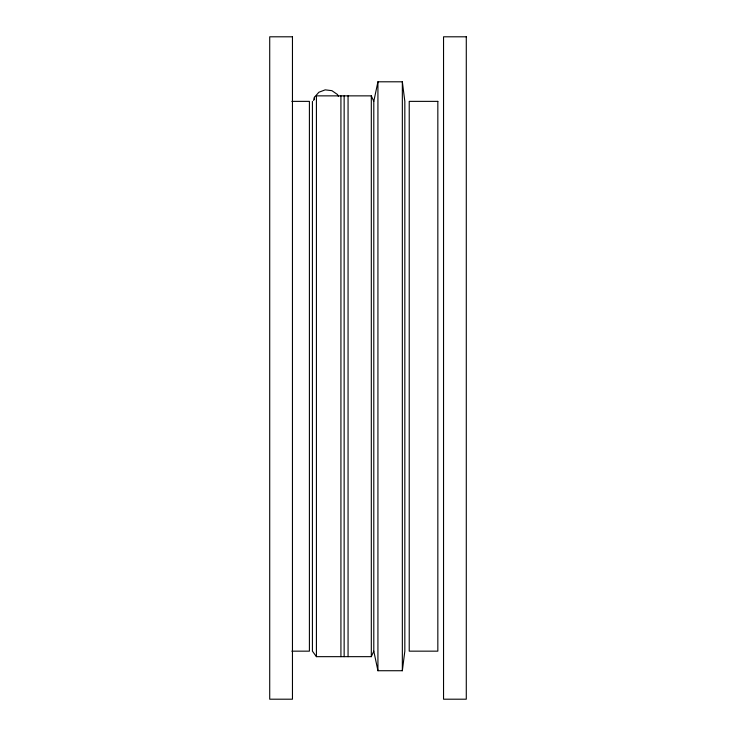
<?xml version="1.0" encoding="UTF-8"?>
<svg xmlns="http://www.w3.org/2000/svg" width="736" height="736" viewBox="0 0 736 736"><rect width="100%" height="100%" fill="white"/><g stroke="black" fill="none" stroke-linecap="round" stroke-linejoin="round"><path stroke-width="1.1" d="M402.344 670.726L404.828 651.158L404.828 101.366L402.344 81.797L377.927 81.797L373.796 101.366L373.796 651.158L377.927 670.726L402.344 670.726L402.344 81.797M313.61 100.556L314.419 97.29L318.89 92.239L325.202 89.856L331.899 90.666L337.447 94.493L338.496 96.48M312.423 101.366L312.423 651.158L316.416 656.659L371.312 656.659L373.796 651.158M373.796 101.366L371.312 95.864L316.416 95.864L316.416 656.659M291.824 101.366L309.405 101.366L309.405 651.158L291.824 651.158M377.927 81.797L377.927 670.726M371.312 95.864L371.312 656.659M348.064 95.864L348.064 656.659M344.144 95.864L344.144 656.659M340.924 95.864L340.924 656.659M314.419 97.29L314.419 99.553M292.459 36.8L269.716 36.8L269.716 699.2L292.459 699.2L292.459 36.8M466.284 36.8L443.541 36.8L443.541 699.2L466.284 699.2L466.284 36.8M437.837 101.366L409.225 101.366L409.225 651.158L437.837 651.158L437.837 101.366"/></g></svg>
